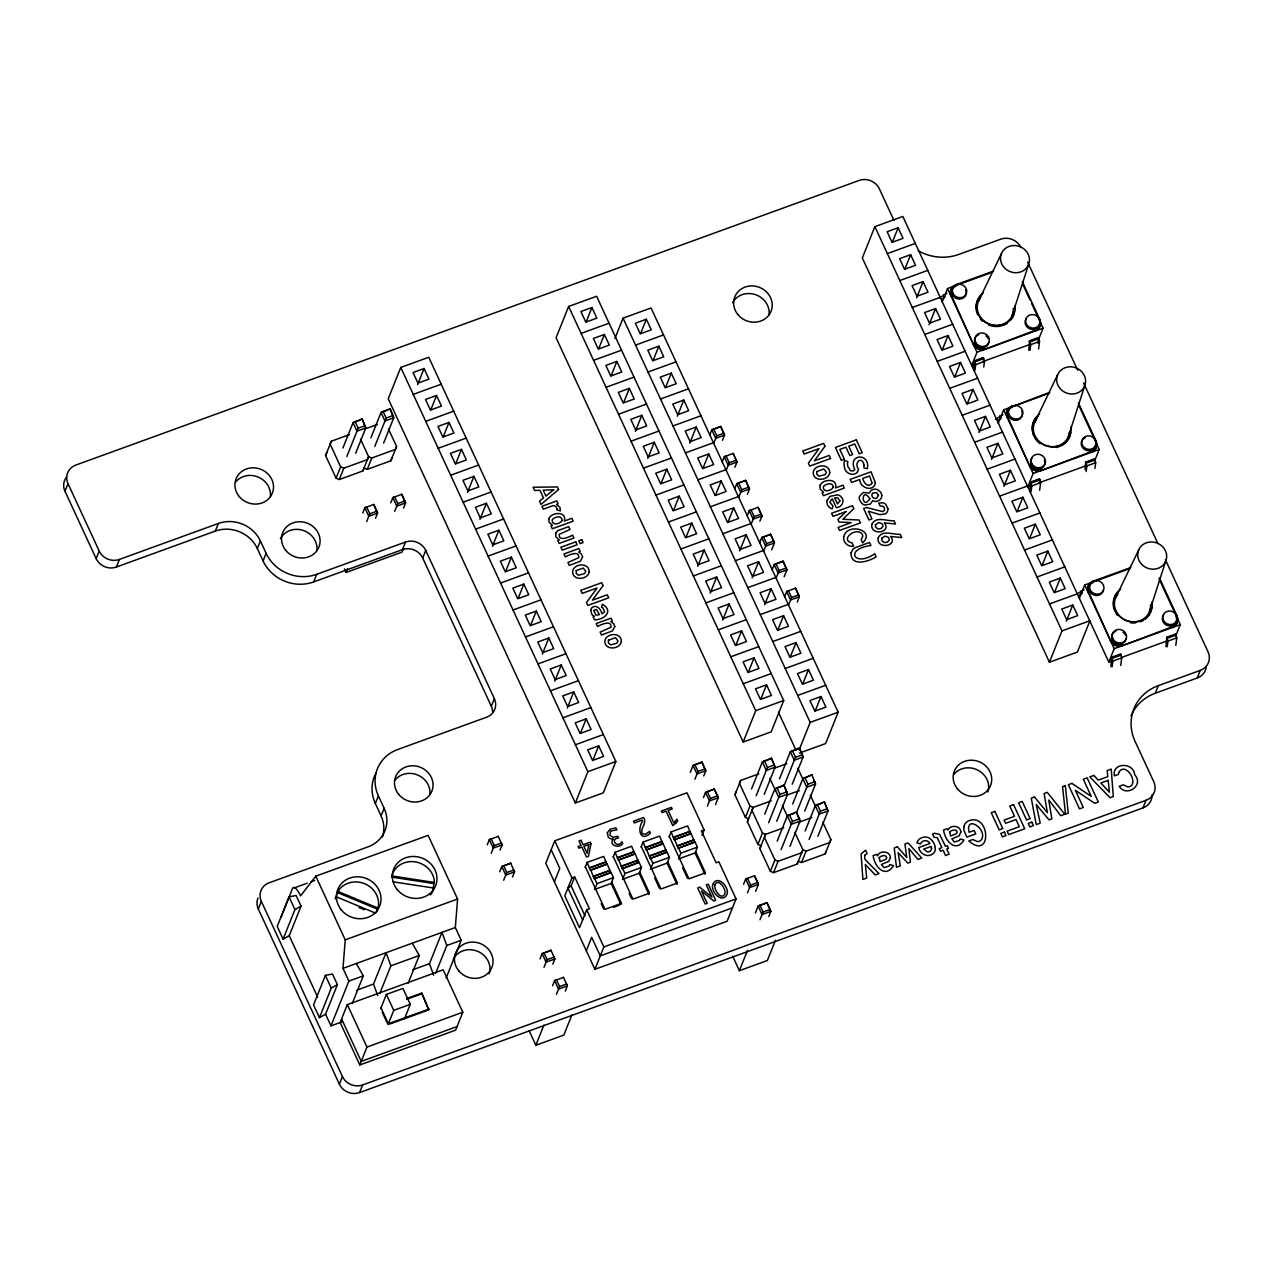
<?xml version="1.0" encoding="UTF-8"?>
<svg xmlns="http://www.w3.org/2000/svg" width="1273" height="1273" viewBox="0 0 1273 1273"><rect width="100%" height="100%" fill="white"/><g stroke="black" fill="none" stroke-linecap="round" stroke-linejoin="round"><path stroke-width="1.5" d="M342.023 1021.853L330.964 1025.863L348.882 981.085L342.978 968.355L345.238 939.84L315.768 876.174L428.126 835.359L457.58 899.009L455.336 927.54L461.224 940.27L446.186 977.887M973.686 370.268L974.497 360.768L983.313 357.57L984.475 361.437L983.758 367.085M974.959 370.3L975.675 364.635L974.497 360.768M1028.759 350.25L1029.571 340.766L1038.386 337.552L1039.548 341.419L1038.593 348.961M1030.032 350.282L1030.748 344.633L1029.571 340.766M1038.036 343.28L1038.386 337.552M1029.809 491.537L1030.637 482.053L1039.436 478.839L1040.614 482.706L1039.659 490.248M1031.082 491.569L1031.798 485.92L1030.637 482.053M1085.121 469.642L1085.71 462.035L1094.509 458.837L1095.687 462.704L1094.971 468.353M1086.155 471.551L1086.871 465.902L1085.71 462.035M1110.883 666.718L1111.711 657.218L1120.526 654.02L1121.688 657.886L1120.733 665.429M1112.156 666.734L1112.873 661.085L1111.711 657.218M1165.957 646.7L1166.784 637.216L1175.6 634.002L1176.761 637.868L1175.806 645.411M1167.23 646.732L1167.946 641.083L1166.784 637.216M335.292 899.024L335.897 896.653L375.694 913.171M376.697 911.866L378.463 905.644A21.943 20.161 21.8 0 0 364.651 883.733A21.943 20.161 21.8 0 0 339.302 889.397L335.451 897.783L335.897 896.653M433.886 883.573L391.495 877.065L392.561 873.58A21.943 20.161 21.8 0 1 415.093 861.853A21.943 20.161 21.8 0 1 434.268 879.977L433.266 889.159L433.711 888.045L393.246 881.839M433.711 888.045L433.106 890.416A21.943 20.161 21.8 0 1 430.401 894.935M362.773 512.987L364.842 507.816L373.705 504.442L377.588 513.099L375.519 518.286M390.747 502.819L392.832 497.648L401.679 494.274L405.562 502.93L403.493 508.118M498.157 836.409L489.341 839.623L487.273 844.795M503.662 880.232L505.747 875.06L501.817 866.563L510.68 863.189L501.817 866.563L499.748 871.75M543.985 967.353L546.053 962.165L542.123 953.684L550.986 950.295L542.123 953.684L540.054 958.855M563.414 977.425L554.598 980.624L552.53 985.811M722.475 440.299L724.544 435.111L720.661 426.455L711.814 429.828L709.729 435.016M722.205 461.956L724.273 456.784L733.137 453.395L737.019 462.067L734.951 467.239M747.426 494.195L749.495 489.007L745.612 480.351L736.749 483.724L734.68 488.912M747.156 515.851L749.224 510.68L758.087 507.306L761.97 515.963L759.901 521.15M703.73 775.941L705.799 770.754L701.916 762.097L693.069 765.471L690.3 772.377M771.677 549.825L774.445 542.919L770.563 534.246L761.7 537.62L759.631 542.807M707.39 806.095L709.459 800.908L705.528 792.411L714.392 789.037L705.528 792.411L703.46 797.598M784.152 576.764L786.921 569.858L783.038 561.202L774.175 564.576L772.106 569.763M784.582 596.703L786.65 591.531L795.514 588.158L799.38 596.814L797.312 602.002M743.575 884.289L745.66 879.102L754.523 875.729L758.39 884.385L755.637 891.291M768.797 916.528L770.865 911.341L766.983 902.684L758.135 906.058L755.366 912.964M1012.178 315.386L1028.504 264.736A14.624 13.43 21.8 0 0 1012.719 245.578A14.624 13.43 21.8 0 0 1003.76 267.059A14.624 13.43 21.8 0 0 1028.504 264.736M1068.318 436.671L1084.644 386.005A14.624 13.43 21.8 0 0 1068.859 366.863A14.624 13.43 21.8 0 0 1059.884 388.329A14.624 13.43 21.8 0 0 1084.644 386.005M1149.392 611.836L1165.718 561.186A14.624 13.43 21.8 0 0 1149.933 542.027A14.624 13.43 21.8 0 0 1140.958 563.509A14.624 13.43 21.8 0 0 1165.718 561.186M342.914 448.001L353.035 422.684L362.073 418.865L365.781 427.967L355.644 453.283M370.889 437.832L381.009 412.516L390.047 408.697L393.755 417.799L383.619 443.115M764.261 794.336L775.098 767.205L771.406 758.103L762.368 761.922L751.516 789.037M776.737 821.276L787.573 794.161L783.882 785.043L774.843 788.878L764.707 814.179M792.236 784.168L803.088 757.037L799.38 747.935L790.342 751.754L779.49 778.885M777.182 841.135L787.319 815.818L796.357 811.999L800.049 821.101L789.928 846.418M796.612 812.508L806.748 787.191L802.817 778.71L811.856 774.875L802.817 778.71L792.697 804.027M805.157 830.967L815.293 805.65L824.331 801.831L828.023 810.933L817.903 836.25M492.619 711.814A15.483 14.226 21.8 0 0 491.298 706.26L422.7 558.035A15.483 14.226 21.8 0 0 402.475 549.65L313.635 581.936A38.715 35.549 21.8 0 1 263.081 560.947L257.337 548.536A32.191 29.565 21.8 0 0 215.296 531.096L116.384 567.026A15.483 14.226 21.8 0 1 96.159 558.64L64.971 491.267L68.01 483.66A15.483 14.226 21.8 0 1 75.775 465.091L859.132 180.448A15.483 14.226 21.8 0 1 879.357 188.834L893.996 220.468M96.159 558.64L99.199 551.034L68.01 483.66M116.384 567.026L119.423 559.42L218.335 523.474A32.191 29.565 21.8 0 1 260.376 540.93L266.121 553.341A38.715 35.549 21.8 0 0 316.691 574.314L405.514 542.043A15.483 14.226 21.8 0 1 425.739 550.429L494.354 698.654L491.298 706.26M215.296 531.096L218.335 523.474M257.337 548.536L260.376 540.93M263.081 560.947L266.121 553.341M392.052 457.882L390.827 460.794L367.261 469.371L364.062 468.05L362.853 470.962L339.27 479.539L336.088 478.202L325.586 455.511L331.346 441.206L349.486 434.618M336.088 478.202L340.639 466.841L330.137 444.134L331.346 441.206M346.829 456.482L358.174 428.205L355.024 421.427M339.27 479.539L343.821 468.162L367.404 459.601L368.613 456.673L360.53 439.201M313.635 581.936L316.691 574.314M400.772 367.436L388.233 398.783L575.332 803.024L603.307 792.856L615.846 761.509L428.746 357.267L400.772 367.436L587.871 771.677L575.332 803.024M362.853 470.962L368.613 456.673L371.796 457.994L395.378 449.433L396.587 446.505L388.504 429.033M374.819 446.314L386.149 418.053L382.998 411.259M367.261 469.371L371.796 457.994M417.608 384.637L424.052 368.518L413.041 372.528L417.942 383.125L428.969 379.131L424.052 368.518M403.525 548.424L402.045 552.116L346.097 572.452L347.577 568.76M390.827 460.794L396.587 446.505M366.704 521.484L369.807 513.783L366.656 507.004L364.842 507.816L368.772 516.297L377.588 513.099L373.705 504.442M430.799 409.795L436.528 395.473L425.516 399.467L430.417 410.081L441.429 406.071L436.528 395.473M394.678 511.316L397.781 503.615L394.63 496.836L392.832 497.648L396.762 506.129L405.562 502.93L401.679 494.274M443.275 436.75L449.003 422.413L437.976 426.423L442.893 437.037L453.904 433.027L449.003 422.413M1152.049 794.893A15.483 14.226 21.8 0 1 1142.963 807.909L359.607 1092.552A15.483 14.226 21.8 0 1 339.382 1084.166L258.308 908.986L261.347 901.379A15.483 14.226 21.8 0 1 269.096 882.825L368.008 846.879A32.191 29.565 21.8 0 0 384.128 808.307L378.383 795.88A38.715 35.549 21.8 0 1 397.765 749.495L486.604 717.208A15.483 14.226 21.8 0 0 494.354 698.654M402.475 549.65L405.514 542.043M455.734 463.69L461.478 449.369L450.451 453.363L455.368 463.977L466.379 459.983L461.478 449.369M422.7 558.035L425.739 550.429M289.035 896.86L277.212 926.41L283.115 939.14L289.226 935.687L301.049 906.137L296.132 895.524L289.035 896.86L294.922 909.59L283.115 939.14M280.872 917.642L292.519 888.538A14.624 4.042 70 0 1 300.555 895.906L315.768 876.174M467.493 492.444L473.938 476.325L462.926 480.319L467.843 490.932L478.855 486.923L473.938 476.325M479.969 519.384L486.413 503.265L475.402 507.275L480.319 517.888L491.33 513.878L486.413 503.265M568.633 306.443L556.094 337.775L743.193 742.032L771.183 731.864L783.707 700.516L596.607 296.275L568.633 306.443L755.732 710.684L743.193 742.032M382.409 837.029A32.191 29.565 21.8 0 0 381.088 815.913L375.344 803.502L378.383 795.88M381.088 815.913L384.128 808.307M492.444 546.34L498.889 530.22L487.877 534.214L492.794 544.828L503.806 540.834L498.889 530.22M586.185 321.846L591.913 307.525L580.902 311.519L585.803 322.133L596.83 318.139L591.913 307.525M325.379 975.373L313.556 1004.922L319.443 1017.652L325.57 1014.199L337.393 984.65L332.476 974.036L325.379 975.373L331.266 988.103L319.443 1017.652M505.636 571.497L511.364 557.16L500.353 561.17L505.254 571.784L516.281 567.774L511.364 557.16M598.66 348.802L604.389 334.465L593.377 338.475L598.278 349.088L609.306 345.078L604.389 334.465M347.322 1004.62L340.162 1022.521L359.813 1064.96L455.639 1030.143L462.799 1012.242L443.163 969.803L347.322 1004.62L366.974 1047.058L359.813 1064.96M614.97 338.411L623.07 318.139L651.06 307.971L838.159 712.228L825.62 743.559L799.508 753.059M352.239 1003.506L363.314 975.85L356.313 963.518M518.111 598.453L523.84 584.116L512.828 588.126L517.729 598.724L528.741 594.73L523.84 584.116M611.135 375.758L616.864 361.421L605.853 365.431L610.754 376.028L621.765 372.034L616.864 361.421M377.715 995.55L373.514 984.061L386.053 952.713L390.843 965.841L379.784 993.497M339.382 1084.166L342.421 1076.544L261.347 901.379M640.621 333.558L646.35 319.221L635.338 323.231L640.255 333.828L651.267 329.834L646.35 319.221M530.586 625.393L536.315 611.072L525.303 615.066L530.205 625.679L541.216 621.685L536.315 611.072M380.643 1008.773L386.371 994.436L402.904 988.437L410.272 1004.349L404.528 1018.686M623.611 402.698L629.339 388.376L618.312 392.37L623.229 402.984L634.24 398.99L629.339 388.376M359.607 1092.552L362.646 1084.946L1146.018 800.287A15.483 14.226 21.8 0 0 1153.768 781.733L1135.055 741.316A46.449 42.661 21.8 0 1 1158.303 685.638L1200.28 670.394A15.483 14.226 21.8 0 0 1208.029 651.824L1165.431 559.786M653.097 360.498L658.825 346.176L647.814 350.17L652.715 360.784L663.742 356.79L658.825 346.176M388.01 1024.685L393.739 1010.348L386.371 994.436M408.203 983.17L419.263 955.514L412.261 943.182M542.33 654.131L548.79 638.012L537.763 642.022L542.68 652.635L553.691 648.625L548.79 638.012M635.354 431.436L641.815 415.316L630.787 419.326L635.704 429.94L646.716 425.93L641.815 415.316M433.663 975.213L429.462 963.725L442.002 932.377L446.791 945.505L435.732 973.161M421.761 993.067L428.762 1009.871L421.761 993.067L406.946 998.446M665.572 387.453L671.301 373.116L660.289 377.126L665.19 387.74L676.218 383.73L671.301 373.116M554.805 681.087L561.25 664.967L550.238 668.977L555.155 679.575L566.167 675.581L561.25 664.967M647.83 458.391L654.274 442.272L643.263 446.282L648.18 456.88L659.191 452.886L654.274 442.272M491.203 853.292L494.29 845.59L491.155 838.812L489.341 839.623L493.272 848.104L502.087 844.906L501.339 843.028L494.29 845.59M500.003 850.093L502.087 844.906L498.204 836.25M677.331 416.191L683.776 400.072L672.765 404.082L677.666 414.68L688.677 410.686L683.776 400.072M567.281 708.043L573.725 691.923L562.714 695.917L567.631 706.531L578.642 702.521L573.725 691.923M661.021 483.549L666.75 469.228L655.738 473.222L660.655 483.835L671.667 479.826L666.75 469.228M512.478 877.033L514.547 871.862L513.815 869.984L506.765 872.546L505.747 875.06L514.547 871.862L510.68 863.189M689.807 443.147L696.251 427.028L685.224 431.022L690.141 441.636L701.152 437.626L696.251 427.028M580.472 733.2L586.201 718.863L575.189 722.873L580.106 733.487L591.118 729.477L586.201 718.863M673.497 510.505L679.225 496.168L668.214 500.178L673.131 510.791L684.142 506.781L679.225 496.168M702.982 468.305L708.727 453.968L697.699 457.978L702.616 468.591L713.628 464.581L708.727 453.968M554.757 840.817L545.799 863.205L594.905 969.31L727.09 921.286L736.049 898.897L718.847 861.757L716.094 862.76L701.375 830.935L704.128 829.932L686.943 792.793L554.757 840.817L571.943 877.956L564.782 895.874L579.517 927.699L586.678 909.781L589.431 908.795L574.696 876.954L571.943 877.956M713.66 443.497L716.763 435.796L713.612 429.017M592.947 760.14L598.676 745.819L587.665 749.813L592.566 760.427L603.593 756.433L598.676 745.819M685.972 537.445L691.7 523.123L680.689 527.117L685.59 537.731L696.617 533.737L691.7 523.123M554.391 881.775L559.77 868.345L551.177 849.775M715.458 495.245L721.186 480.923L710.175 484.918L715.092 495.531L726.103 491.537L721.186 480.923M726.135 470.453L729.238 462.751L726.087 455.957L724.273 456.784L728.204 465.266L737.019 462.067L733.137 453.395M697.731 566.199L704.176 550.079L693.164 554.073L698.065 564.687L709.077 560.677L704.176 550.079M582.652 919.87L567.917 888.029L571.116 885.913L574.696 876.954M585.134 867.454L587.139 862.41L603.673 856.411L606.919 864.287L590.401 870.286L587.139 862.41M727.933 522.201L733.662 507.879L722.65 511.873L727.567 522.487L738.579 518.477L733.662 507.879M738.611 497.393L741.713 489.707L738.563 482.913M552.8 964.138L554.869 958.967L554.137 957.089L547.088 959.651L546.053 962.165L554.869 958.967L550.986 950.295M590.401 870.286L607.11 863.842L610.849 872.769L594.332 878.768L590.577 869.841M594.332 878.768L611.024 872.323L613.491 877.622L611.151 883.446L620.985 904.673M710.207 593.138L716.651 577.019L705.64 581.029L710.541 591.627L721.552 587.633L716.651 577.019M594.507 878.322L596.973 883.637L594.634 889.445L611.151 883.446M571.943 1014.82L563.828 1035.092L535.853 1045.26L543.969 1024.988M556.46 994.293L559.563 986.607L556.412 979.812L554.598 980.624L558.529 989.121L567.344 985.907L566.612 984.045L559.563 986.607M613.109 857.286L615.114 852.242L631.647 846.243L634.909 854.119L618.376 860.118L615.114 852.242M739.693 550.938L746.137 534.819L735.126 538.829L740.043 549.443L751.054 545.433L746.137 534.819M751.086 524.349L754.189 516.647L751.038 509.868L749.224 510.68L753.155 519.161L761.97 515.963L758.087 507.306M565.276 991.094L567.344 985.907L563.462 977.25M618.376 860.118L635.084 853.674L638.823 862.601L622.306 868.616L618.551 859.673M1112.491 660.767L1108.815 662.103L902.843 216.474L874.869 226.642L862.33 257.989L1049.429 662.231L1077.404 652.062L1089.943 620.731L1061.968 630.899L1049.429 662.231M586.312 950.74L591.69 937.31L600.283 955.88L732.468 907.856M622.306 868.616L639.014 862.155L641.465 867.47L639.141 873.278L648.959 894.505M722.666 620.094L729.127 603.975L718.099 607.969L723.016 618.583L734.028 614.588L729.127 603.975M622.481 868.154L624.948 873.469L622.608 879.293L639.141 873.278M641.083 847.118L643.104 842.074L659.621 836.075L662.883 843.951L646.35 849.95L643.104 842.074M594.905 969.31L603.863 946.921L586.678 909.781M752.168 577.894L758.613 561.775L747.601 565.769L752.502 576.383L763.529 572.389L758.613 561.775M763.561 551.289L766.648 543.603L763.514 536.808M646.35 849.95L663.058 843.506L666.813 852.433L650.28 858.448L646.541 849.505M892.421 242.061L898.149 227.724L887.138 231.734L892.039 242.347L903.066 238.337L898.149 227.724M650.28 858.448L666.988 851.987L669.439 857.302L667.116 863.11L676.934 884.337M735.858 645.252L741.586 630.915L730.575 634.925L735.492 645.538L746.503 641.528L741.586 630.915M650.471 858.002L652.922 863.301L650.598 869.125L667.116 863.11M669.057 836.95L671.078 831.921L687.595 825.906L690.857 833.783L674.34 839.782L671.078 831.921M694.915 779.14L698.018 771.438L694.867 764.659M764.643 604.834L771.088 588.715L760.076 592.725L764.978 603.338L775.989 599.328L771.088 588.715M776.037 578.244L779.124 570.559L775.989 563.764M674.34 839.782L691.032 833.338L694.787 842.28L678.27 848.279L674.515 839.337M904.896 269.001L910.625 254.68L899.613 258.674L904.514 269.287L915.526 265.293L910.625 254.68M748.333 672.192L754.062 657.87L743.05 661.88L747.967 672.478L758.979 668.484L754.062 657.87M678.27 848.279L694.963 841.819L697.413 847.134L695.09 852.958L704.908 874.169M678.445 847.834L680.896 853.133L678.573 858.957L695.09 852.958M777.835 630.008L783.563 615.671L772.552 619.68L777.453 630.278L788.464 626.284L783.563 615.671M788.496 605.2L791.599 597.498L788.464 590.72L786.65 591.531L790.581 600.013L799.38 596.814L795.514 588.158M916.64 297.755L923.1 281.635L912.073 285.629L916.99 296.243L928.001 292.233L923.1 281.635M701.98 835.295L704.128 829.932M715.506 804.616L718.274 797.71L714.392 789.037M760.808 699.148L766.537 684.826L755.526 688.82L760.442 699.434L771.454 695.424L766.537 684.826M826.32 851.016L825.111 853.944L801.529 862.505L798.346 861.185L797.121 864.096L773.554 872.673L770.372 871.353L759.854 848.645L761.079 845.718L757.896 844.397L747.394 821.69L748.604 818.762L745.421 817.441L734.919 794.734L740.679 780.444L758.819 773.857M790.294 656.948L796.039 642.626L785.011 646.62L789.928 657.234L800.94 653.24L796.039 642.626M929.115 324.695L935.56 308.575L924.548 312.585L929.465 323.183L940.476 319.189L935.56 308.575M942.147 301.987L947.526 288.557L991.572 272.549M993.592 271.054L955.593 284.866A8.529 7.845 21.8 0 0 951.313 295.081L950.963 295.988A8.529 7.845 21.8 0 1 951.361 288.828M955.227 285.757L955.593 284.866M745.421 817.441L749.972 806.08L739.47 783.372L740.679 780.444M756.162 795.72L767.492 767.444L764.357 760.665M747.394 821.69L753.155 807.4L771.295 800.812M802.77 683.903L808.498 669.566L797.487 673.576L802.404 684.19L813.415 680.18L808.498 669.566M942.306 349.852L948.035 335.531L937.023 339.525L941.94 350.139L952.952 346.145L948.035 335.531M757.896 844.397L762.447 833.019L751.929 810.312L753.155 807.4L749.972 806.08M768.637 822.676L779.967 794.4L776.832 787.605M784.152 785.552L795.482 757.276L792.331 750.497M799.11 750.036L810.169 722.38L623.07 318.139M759.854 848.645L765.63 834.34L783.77 827.752M815.245 710.843L820.974 696.522L809.962 700.532L814.879 711.13L825.891 707.136L820.974 696.522M747.506 892.771L750.609 885.085L747.474 878.29L745.66 879.102L749.59 887.599L758.39 884.385L754.523 875.729M954.782 376.808L960.51 362.471L949.499 366.481L954.416 377.094L965.427 373.084L960.51 362.471M951.313 295.081L973.543 344.792A8.529 7.845 21.8 0 0 984.697 349.423L1035.713 330.105A8.529 7.845 21.8 0 0 1039.993 319.873L1022.235 281.54M947.526 288.557L976.98 352.223L971.617 365.653L975.277 364.317M770.372 871.353L774.923 859.975L764.405 837.268L765.63 834.34L762.447 833.019M781.113 849.632L792.442 821.356L789.308 814.561M773.554 872.673L778.105 861.296L801.672 852.735L802.897 849.807L794.813 832.335M983.313 357.57L975.914 361.023M775.464 940.238L767.348 960.526L739.374 970.694L747.49 950.406M759.981 919.727L763.084 912.025L759.933 905.246M967.257 403.764L972.986 389.427L961.974 393.437L966.875 404.034L977.903 400.04L972.986 389.427M804.711 811.108L815.563 783.993L811.856 774.875M797.121 864.096L802.897 849.807L806.08 851.128L829.646 842.567L830.871 839.639L822.788 822.183M809.087 839.464L820.417 811.187L817.282 804.393M801.529 862.505L806.08 851.128M979.017 432.502L985.461 416.382L974.45 420.376L979.351 430.99L990.378 426.98L985.461 416.382M825.111 853.944L830.871 839.639M998.271 423.257L1003.649 409.826L1049.541 393.15M1035.713 330.105L1035.363 331.012A8.529 7.845 21.8 0 0 1039.627 320.78L1039.993 319.873M1011.717 406.135A8.529 7.845 21.8 0 0 1007.436 416.366L1007.086 417.258A8.529 7.845 21.8 0 1 1011.351 407.026L1049.716 392.323M1038.37 339.955L1043.064 328.195L1031.56 303.34M991.492 459.442L997.937 443.322L986.925 447.332L991.826 457.946L1002.838 453.936L997.937 443.322M1003.967 486.397L1010.412 470.278L999.385 474.288L1004.302 484.886L1015.313 480.892L1010.412 470.278M1007.436 416.366L1029.682 466.061A8.529 7.845 21.8 0 0 1040.821 470.692L1091.852 451.39A8.529 7.845 21.8 0 0 1096.117 441.158L1078.374 402.809M1017.143 511.555L1022.887 497.234L1011.86 501.228L1016.777 511.841L1027.788 507.832L1022.887 497.234M1003.649 409.826L1033.119 473.492L1027.741 486.923L1031.416 485.586M1039.58 480.796L1039.436 478.839M1029.618 538.511L1035.347 524.174L1024.335 528.184L1029.252 538.797L1040.264 534.787L1035.347 524.174M1042.094 565.451L1047.822 551.129L1036.811 555.123L1041.728 565.737L1052.739 561.743L1047.822 551.129M1091.852 451.39L1091.486 452.281A8.529 7.845 21.8 0 0 1096.451 444.484M1095.767 442.049L1096.117 441.158M1094.653 460.794L1094.509 458.837M1094.494 461.224L1099.204 449.48L1078.74 405.275M1054.569 592.406L1060.298 578.085L1049.286 582.079L1054.203 592.693L1065.215 588.683L1060.298 578.085M1066.328 621.144L1072.773 605.025L1061.762 609.035L1066.663 619.633L1077.69 615.639L1072.773 605.025M1079.345 598.437L1084.723 585.007L1128.785 568.999M1130.79 567.503L1092.791 581.315A8.529 7.845 21.8 0 0 1088.526 591.531L1088.16 592.438A8.529 7.845 21.8 0 1 1090.213 583.432M1092.441 582.207L1092.791 581.315M1088.526 591.531L1110.756 641.242A8.529 7.845 21.8 0 0 1121.895 645.872L1172.926 626.555A8.529 7.845 21.8 0 0 1177.191 616.323L1159.448 577.974M1108.815 662.103L1114.193 648.673L1084.723 585.007M1120.16 654.911L1120.526 654.02M1172.926 626.555L1172.56 627.462A8.529 7.845 21.8 0 0 1176.841 617.23L1177.191 616.323M1175.234 634.909L1175.6 634.002M1175.568 636.405L1180.278 624.645L1159.003 578.674M1131.076 715.872A46.449 42.661 21.8 0 1 1155.263 693.244L1158.303 685.638M1142.963 807.909L1146.018 800.287M1155.263 693.244L1197.225 678L1200.28 670.394M707.342 791.599L710.493 798.394L709.459 800.908L718.274 797.71L715.14 790.915M804.807 777.437L807.941 784.232L806.748 787.191L815.563 783.993L813.988 780.588M325.586 455.511L326.811 452.583M734.919 794.734L736.128 791.822M978.396 301.367L1001.485 253.518M1034.535 422.652L1057.608 374.787M1115.609 597.817L1138.683 549.968M939.49 298.009L946.81 293.411M941.654 299.155L945.043 297.118L943.293 294.7M995.629 419.278L1002.949 414.68M997.793 420.424L1001.167 418.387L999.416 415.969M1077.96 593.345L1084.023 589.86M1078.868 595.605L1081.398 593.393M294.922 909.59L301.049 906.137M331.266 988.103L337.393 984.65M413.248 394.375L441.222 384.223M581.109 333.383L609.083 323.215M360.084 420.122L353.035 422.684L356.965 431.165L365.781 427.967L362.073 418.865M388.058 409.954L381.009 412.516L384.939 421.013L393.755 417.799L390.047 408.697M358.174 428.205L365.224 425.643M386.149 418.053L393.198 415.491M364.762 429.065L377.46 424.45M425.723 421.331L453.697 411.163M593.584 360.339L621.558 350.17M635.545 345.094L663.519 334.926M887.345 253.598L915.319 243.429M438.198 448.287L466.173 438.119M606.059 387.278L634.034 377.126M648.021 372.034L675.995 361.866M899.82 280.537L927.794 270.369M450.674 475.227L478.648 465.059M618.535 414.234L646.509 404.066M660.496 398.99L688.47 388.822M912.295 307.493L940.27 297.325M369.807 513.783L376.856 511.221M397.781 503.615L404.83 501.053M463.133 502.183L491.123 492.014M631.01 441.19L658.984 431.022M672.971 425.93L700.946 415.778M924.771 334.449L952.745 324.281M720.613 426.63L711.814 429.828L715.744 438.31L724.544 435.111L720.661 426.455M716.763 435.796L723.812 433.25M475.609 529.138L503.599 518.97M643.47 468.13L671.46 457.978M685.447 452.886L713.421 442.718M937.23 361.389L965.22 351.221M976.98 352.223L1043.064 328.195M1029.22 341.657L1038.036 338.459M974.991 361.834L983.806 358.636M1030.064 341.816L1038.879 338.618M982.629 361.643L1030.35 344.299M975.675 364.635L984.475 361.437M1030.748 344.633L1039.548 341.419M729.238 462.751L736.287 460.19M488.084 556.078L516.058 545.91M655.945 495.086L683.919 484.918M697.922 479.841L725.896 469.673M949.706 388.345L977.68 378.176M745.564 480.526L736.749 483.724L740.679 492.221L749.495 489.007L745.612 480.351M741.713 489.707L748.763 487.145M500.56 583.034L528.534 572.866M668.42 522.041L696.395 511.873M710.382 506.781L738.372 496.613M962.181 415.284L990.155 405.132M754.189 516.647L761.238 514.085M513.035 609.99L541.009 599.822M680.896 548.981L708.87 538.813M722.857 533.737L750.847 523.569M974.657 442.24L1002.631 432.072M770.515 534.421L761.7 537.62L765.63 546.117L774.445 542.919L770.563 534.246M766.648 543.603L773.698 541.041M525.51 636.93L553.484 626.762M693.371 575.937L721.345 565.769M735.333 560.693L763.307 550.525M987.132 469.196L1015.106 459.028M782.99 561.377L774.175 564.576L778.105 573.073L786.921 569.858L783.038 561.202M1033.119 473.492L1099.204 449.48M779.124 570.559L786.173 567.997M1030.271 482.944L1039.086 479.746M1085.344 462.926L1094.159 459.728M1031.13 483.104L1039.93 479.905M1086.203 463.101L1095.003 459.887M537.986 663.885L565.96 653.717M705.847 602.893L733.821 592.725M747.808 587.633L775.782 577.465M999.607 496.136L1027.582 485.984M1038.752 482.928L1086.49 465.584M1031.798 485.92L1040.614 482.706M1086.871 465.902L1095.687 462.704M791.599 597.498L798.648 594.937M550.461 690.825L578.435 680.673M718.322 629.833L746.296 619.665M760.283 614.588L788.258 604.42M1012.083 523.092L1040.057 512.924M562.921 717.781L590.911 707.613M730.782 656.788L758.772 646.62M772.759 641.528L800.733 631.376M1024.542 550.047L1052.532 539.879M575.396 744.737L603.37 734.569M743.257 683.728L771.247 673.576M785.234 668.484L813.208 658.316M1037.018 576.987L1064.992 566.819M587.871 771.677L615.846 761.509M755.732 710.684L783.707 700.516M797.71 695.44L825.684 685.272M1049.493 603.943L1077.467 593.775M294.365 887.87L307.254 883.191M310.946 881.855L314.622 880.502M810.169 722.38L838.159 712.228M701.869 762.272L693.069 765.471L696.983 773.952L705.799 770.754L701.916 762.097M698.018 771.438L705.067 768.876M771.183 758.724L762.368 761.922L766.298 770.404L775.098 767.205L771.406 758.103M799.158 748.556L790.342 751.754L794.272 760.236L803.088 757.037L799.38 747.935M767.492 767.444L774.541 764.882M795.482 757.276L802.531 754.714M774.095 768.303L786.794 763.689M1114.193 648.673L1180.278 624.645M710.493 798.394L717.542 795.832M1113.111 657.473L1118.394 655.563M1112.204 658.284L1121.004 655.086M1167.277 638.266L1176.077 635.068M1121.672 657.425L1167.564 640.749M345.238 939.84L457.58 899.009M1112.873 661.085L1121.688 657.886M1167.946 641.083L1176.761 637.868M783.643 785.664L774.843 788.878L778.774 797.359L787.573 794.161L783.882 785.043M779.967 794.4L787.016 791.838M807.941 784.232L814.991 781.67M786.571 795.259L799.269 790.644M589.606 867.725L606.123 861.71M617.58 857.556L634.097 851.542M645.554 847.388L662.071 841.373M673.528 837.22L690.046 831.221M589.415 868.17L605.948 862.155M617.405 858.002L633.922 851.987M645.379 847.834L661.896 841.835M673.353 837.666L689.871 831.667M593.52 876.206L610.053 870.207M621.51 866.038L638.028 860.039M649.485 855.87L666.002 849.871M677.459 845.702L693.976 839.703M593.345 876.651L609.878 870.652M621.319 866.483L637.853 860.484M649.31 856.315L665.827 850.316M677.284 846.147L693.801 840.148M342.978 968.355L455.336 927.54M596.973 883.637L613.491 877.622M624.948 873.469L641.465 867.47M652.922 863.301L669.439 857.302M680.896 853.133L697.413 847.134M782.338 805.395L787.191 815.866L794.368 813.256M822.342 803.088L815.293 805.65L819.223 814.147L828.023 810.933L824.331 801.831M348.882 981.085L363.314 975.85M390.843 965.841L419.263 955.514M446.791 945.505L461.224 940.27M792.442 821.356L799.492 818.794L796.357 811.999M820.417 811.187L827.466 808.626M799.046 822.199L811.744 817.584M356.79 990.139L373.514 984.061M412.738 969.803L429.462 963.725M613.634 907.331L619.139 905.342M406.58 999.337L421.395 993.958M393.739 1010.348L410.272 1004.349M750.609 885.085L757.658 882.523M429.128 1008.98L388.376 1023.794L381.009 1007.866M389.84 1024.017L426.916 1010.555M603.863 946.921L736.049 898.897M366.974 1047.058L462.799 1012.242M766.935 902.859L758.135 906.058L762.05 914.539L770.865 911.341L766.983 902.684M763.084 912.025L770.133 909.463M457.071 1026.563L361.246 1061.38L341.594 1018.941M391.957 875.951L434.332 882.444M1080.491 591.133L1082.241 593.568M340.639 466.841L343.821 468.162M774.923 859.975L778.105 861.296M338.061 891.498L377.858 907.999M337.616 892.612L377.413 909.129M358.97 907.538L364.396 909.781M1027.613 262.015L1077.722 370.3M1083.578 382.934L1157.905 543.555M1022.617 283.99L1029.952 299.855M874.869 226.642L1061.968 630.899M778.424 712.228L795.975 750.115M797.837 768.271L803.502 780.508M810.312 795.227L815.166 805.698M787.319 815.818L791.233 824.315L800.049 821.101L799.492 818.794M769.863 778.439L775.528 790.676M695.631 851.605L705.449 872.832L688.932 878.831L669.28 836.393M732.723 956.309L739.374 970.694M682.662 867.804L687.579 878.402M667.657 861.773L677.475 883.001L660.958 889L641.306 846.561M654.688 877.956L659.589 888.57M639.667 871.941L649.501 893.153L632.967 899.168L613.331 856.729M629.164 893.439L631.615 898.738M611.692 882.109L621.51 903.321L604.993 909.336L585.357 866.897M601.19 903.607L603.641 908.906M571.116 885.913L585.039 915.971M503.631 865.751L506.765 872.546M543.937 952.856L547.088 959.651M344.426 568.856L346.097 572.452M529.202 1030.891L535.853 1045.26M382.282 1012.306L387.199 1022.919M289.226 935.687L317.693 997.189M325.57 1014.199L330.964 1025.863M1206.231 666.845A15.483 14.226 21.8 0 1 1197.225 678M258.308 908.986A15.483 14.226 21.8 0 1 257.989 897.974M64.971 491.267A15.483 14.226 21.8 0 1 66.578 477.041M375.344 803.502A38.715 35.549 21.8 0 1 376.06 772.838M362.646 1084.946A15.483 14.226 21.8 0 1 342.421 1076.544M1020.93 247.583A15.483 14.226 21.8 0 0 1000.705 239.181L958.744 254.441A46.449 42.661 21.8 0 1 918.119 250.717M119.423 559.42A15.483 14.226 21.8 0 1 99.199 551.034M395.091 780.015A19.509 17.917 21.8 0 1 417.608 774.986A19.509 17.917 21.8 0 1 429.908 794.447M453.347 958.951A19.509 17.917 21.8 0 1 477.614 951.297A19.509 17.917 21.8 0 1 489.246 973.845M280.41 538.59A19.509 17.917 21.8 0 1 303.069 530.364A19.509 17.917 21.8 0 1 316.961 550.413M235.569 482.053A19.509 17.917 21.8 0 1 258.101 477.025A19.509 17.917 21.8 0 1 270.385 496.502M732.532 302.783A19.509 17.917 21.8 0 1 755.191 294.556A19.509 17.917 21.8 0 1 769.083 314.622M953.779 774.445A19.509 17.917 21.8 0 1 977.839 770.133A19.509 17.917 21.8 0 1 987.943 791.965M1126.016 638.648A7.32 6.715 21.8 0 1 1114.575 642.801A7.32 6.715 21.8 0 1 1115.88 631.169M1123.072 632.283A7.32 6.715 21.8 0 1 1125.427 635.147M1176.093 616.737A7.32 6.715 21.8 0 1 1168.741 625.839A7.32 6.715 21.8 0 1 1163.633 614.811M1103.42 589.845A7.32 6.715 21.8 0 1 1091.979 593.998A7.32 6.715 21.8 0 1 1093.284 582.366M1151.922 602.145A19.509 17.917 21.8 0 1 1125.953 620.46A19.509 17.917 21.8 0 1 1120.701 589.192M1151.747 604.611A19.509 17.917 21.8 0 1 1144.65 619.569M1143.297 620.428A19.509 17.917 21.8 0 1 1140.353 621.813M1135.532 622.879A19.509 17.917 21.8 0 1 1130.488 622.736M1117.503 615.416A19.509 17.917 21.8 0 1 1115.625 612.679M1114.877 611.231A19.509 17.917 21.8 0 1 1116.882 593.329M1122.261 644.965A8.529 7.845 21.8 0 1 1111.106 640.351M1150.537 604.627A18.283 16.804 21.8 0 1 1127.528 620.874A18.283 16.804 21.8 0 1 1117.853 594.045M1044.353 459.967A7.32 6.715 21.8 0 1 1036.986 469.085A7.32 6.715 21.8 0 1 1031.894 458.057M1095.607 445.057A7.32 6.715 21.8 0 1 1084.166 449.226A7.32 6.715 21.8 0 1 1085.471 437.594M1021.758 411.163A7.32 6.715 21.8 0 1 1018.098 419.931A7.32 6.715 21.8 0 1 1008.55 415.969A7.32 6.715 21.8 0 1 1012.21 407.201M1070.832 426.964A19.509 17.917 21.8 0 1 1044.878 445.295A19.509 17.917 21.8 0 1 1039.627 414.011M1070.609 432.597A19.509 17.917 21.8 0 1 1060.791 446.011M1059.279 446.632A19.509 17.917 21.8 0 1 1056.097 447.491M1040.089 443.688A19.509 17.917 21.8 0 1 1034.551 437.514M1033.803 436.05A19.509 17.917 21.8 0 1 1032.705 433.011M1032.371 431.452A19.509 17.917 21.8 0 1 1038.02 415.889M1041.187 469.801A8.529 7.845 21.8 0 1 1030.032 465.17M1069.415 432.406A18.283 16.804 21.8 0 1 1044.942 445.152A18.283 16.804 21.8 0 1 1036.779 418.881M988.803 342.198A7.32 6.715 21.8 0 1 977.362 346.351A7.32 6.715 21.8 0 1 978.666 334.719M985.859 335.833A7.32 6.715 21.8 0 1 988.23 338.698M1039.484 323.788A7.32 6.715 21.8 0 1 1029.698 328.88A7.32 6.715 21.8 0 1 1026.42 318.377M965.634 289.878A7.32 6.715 21.8 0 1 961.974 298.646A7.32 6.715 21.8 0 1 952.411 294.684A7.32 6.715 21.8 0 1 956.071 285.916M1014.708 305.695A19.509 17.917 21.8 0 1 988.739 324.01A19.509 17.917 21.8 0 1 983.504 292.742M1014.549 308.161A19.509 17.917 21.8 0 1 1010.905 319.873M1007.452 323.119A19.509 17.917 21.8 0 1 1003.156 325.363M1001.596 325.856A19.509 17.917 21.8 0 1 988.389 324.917M982.645 321.369A19.509 17.917 21.8 0 1 980.305 318.966M977.664 314.781A19.509 17.917 21.8 0 1 981.881 294.62M985.047 348.516A8.529 7.845 21.8 0 1 973.909 343.901M1013.34 308.177A18.283 16.804 21.8 0 1 990.314 324.424A18.283 16.804 21.8 0 1 980.656 297.596M714.885 885.053C713.612 889.779 721.791 901.348 724.942 893.535C726.215 888.825 718.036 877.24 714.885 885.053M590.656 610.165L591.977 614.684L594.411 616.403L593.107 616.944L594.443 619.824C604.914 619.919 613.857 610.467 602.336 604.325L601.588 607.253L602.972 607.937L604.58 611.931L601.89 613.761C601.079 609.353 596.416 603.816 591.85 607.682L590.656 610.165M826.702 501.053L827.355 504.617A7.511 6.906 21.8 0 0 830.569 508.134L832.16 508.898L833.035 506.145L829.757 502.087L832.224 498.777L836.361 507.704C841.787 507.354 845.415 500.719 841.039 496.693A5.919 5.442 21.8 0 0 837.523 494.831L829.98 496.406L826.702 501.053M642.642 821.228C637.057 828.564 640.08 842.885 650.392 833.083L649.596 831.364L645.602 834.213L642.435 833.91C639.348 828.755 647.814 822.835 643.565 817.489L633.461 821.165L634.288 822.931L642.308 820.019L642.642 821.228M843.697 536.888C842.869 542.33 848.248 547.279 853.626 546.165L852.13 542.934C839.894 540.277 854.326 527.738 861.105 533.021A4.837 4.44 21.8 0 1 862.808 536.156L861.169 539.657L862.664 542.887C876.317 530.236 846.895 522.041 843.697 536.888M871.925 524.269C869.666 535.997 892.023 533.148 884.449 522.885L895.492 524.015L893.996 520.752C887.201 521.341 875.744 515.788 871.925 524.269M878.211 537.842C875.951 549.57 898.308 546.722 890.734 536.458L901.777 537.588L900.266 534.326C893.487 534.915 882.03 529.361 878.211 537.842M864.017 465.17L863.937 467.971L867.327 468.719C870.812 452.631 847.182 453.395 854.756 469.657L853.181 470.978L850.555 470.739L847.834 466.411A9.898 9.086 21.8 0 1 847.866 461.59L844.556 460.444A12.841 11.791 21.8 0 0 844.429 466.952C844.763 474.718 857.19 477.757 858.463 469.053C853.387 462.258 862.394 455.384 864.017 465.17M935.289 847.977L935.241 849.807A7.113 6.524 21.8 0 1 933.109 853.658C927.778 858.225 919.933 853.928 918.692 847.595L929.831 843.553C928.208 839.337 921.891 839.862 920.459 843.951L916.878 842.758L917.738 841.007A9.006 8.274 21.8 0 1 922.018 837.634C928.797 834.817 934.812 841.644 935.289 847.977M864.653 855.376L864.972 859.386L879.022 873.58L875.219 874.965L865.338 864.478L866.706 878.052L862.887 879.436L861.089 853.928L865.624 850.221L867.136 853.499L864.653 855.376M712.689 884.655C710.7 892.341 722.857 904.435 727.138 893.932C729.127 886.247 716.97 874.153 712.689 884.655M851.048 552.896C850.698 567.456 869.204 561.409 876.126 556.778L874.71 553.739C854.358 567.949 843.999 548.822 870.923 545.528L869.507 542.473L855.679 547.501L852.974 549.109L851.048 552.896M593.886 610.483L595.875 615.145L599.424 614.652L596.48 609.496L593.886 610.483M887.965 508.977L887.552 511.3A6.238 5.729 21.8 0 1 885.26 513.958L879.834 514.626L868.409 511.221L871.973 518.907L868.982 520.005L863.667 508.532L866.483 507.497L882.762 511.619L884.496 510.171L884.433 507.768L882.73 506.081L880.057 505.922L878.736 503.058L882.603 502.803A6.254 5.744 21.8 0 1 885.897 504.474L887.965 508.977M881.791 495.627C882.014 500.146 876.365 502.93 872.657 500.655L870.414 504.06L864.988 505.047A7.049 6.476 21.8 0 1 861.487 503.106L859.482 499.605A6.731 6.19 21.8 0 1 859.705 495.945L863.365 492.476L869.173 493.144L871.273 490.2L873.771 489.262A6.333 5.824 21.8 0 1 877.574 489.723L880.502 492.014A7.256 6.667 21.8 0 1 881.791 495.627M963.82 826.877L963.947 830.394L966.844 837.125L975.755 833.879L974.147 830.426L969.039 832.271C965.061 813.877 988.405 829.471 981.276 839.909A5.808 5.331 21.8 0 1 977.393 841.612L972.811 839.496L968.785 840.96C992.51 861.28 990.41 810.996 967.782 821.212A9.532 8.752 21.8 0 0 964.329 825.175L963.82 826.877M878.497 495.404L876.524 498.22A3.151 2.896 21.8 0 1 872.896 497.441L872.196 496.422A3.31 3.039 21.8 0 1 872.705 493.16L876.524 492.54L878.497 495.404M556.874 508.643L556.747 509.773L560.311 510.934L560.056 507.497L556.572 504.41L558.131 503.79L556.794 500.91L541.916 506.304L543.253 509.2L552.211 505.938A3.23 2.96 21.8 0 1 555.951 506.654L556.874 508.643M875.394 524.715L875.665 527.117L878.036 529.059L881.123 528.502L882.857 526.497A4.042 3.708 21.8 0 0 882.014 523.664L878.72 522.567L875.394 524.715M881.68 538.288L881.95 540.691L884.305 542.632L887.408 542.075L889.127 540.07A4.042 3.708 21.8 0 0 888.299 537.238L885.006 536.14L881.68 538.288M607.316 832.733L608.239 836.966A4.535 4.169 21.8 0 0 611.883 838.955L613.379 838.955C607.953 845.113 619.251 849.139 622.768 843.522L621.924 841.692C617.341 849.139 609.576 839.034 618.487 837.873L617.739 836.266L613.045 837.332L609.815 835.104L610.626 831.046L616.848 829.901L615.909 827.88L610.244 829.137L607.316 832.733M931.629 848.279L930.595 851L927.651 852.067L923.609 849.139L931.136 846.402L931.629 848.279M1118.681 772.616L1118.442 774.382L1114.432 775.846C1111.52 762.495 1133.67 761.906 1134.657 774.716C1144.522 785.346 1126.255 797.789 1119.253 786.284L1123.279 784.82L1127.878 786.921A5.808 5.331 21.8 0 0 1131.745 785.234C1136.534 778.36 1124.377 762.081 1118.681 772.616M582.573 556.985L580.297 561.266L569.27 565.419L567.933 562.539L578.801 557.654C579.438 549.825 568.538 555.235 565.307 556.842L563.971 553.962L578.849 548.552L580.186 551.448L578.626 552.068L581.506 554.105L582.573 556.985M614.795 626.571L612.52 630.867L601.477 635.02L600.14 632.124L611.008 627.239C611.645 619.41 600.745 624.82 597.514 626.443L596.178 623.563L611.056 618.153L612.393 621.033L610.833 621.67L613.713 623.69L614.795 626.571M555.712 533.148L555.855 536.856L559.324 539.927L557.765 540.564L559.102 543.46L573.98 538.049L572.643 535.169C569.445 536.776 558.497 542.187 559.181 534.358L570.018 529.473L568.681 526.592L557.654 530.714L555.712 533.148M869.889 498.73C861.296 511.714 860.739 485.156 869.889 498.73M839.894 500.91L837.491 503.933L834.69 497.886L837.729 497.823L839.894 500.91M548.806 518.7L549.077 522.232L552.53 525.319L550.97 525.892L552.307 528.772L573.2 521.182L571.879 518.302L564.273 521.055C567.376 511.157 551.559 511.762 548.806 518.7M819.923 485.602L820.194 489.134L823.647 492.221L822.087 492.778L823.424 495.674L844.317 488.068L842.981 485.188L835.39 487.957C838.493 478.043 822.676 478.664 819.923 485.602M589.16 571.848C587.999 580.027 572.42 581.156 572.627 571.497C573.709 563.239 589.288 562.189 589.16 571.848M621.367 641.433C620.222 649.612 604.627 650.742 604.834 641.083C605.916 632.84 621.495 631.774 621.367 641.433M829.741 472.76C828.58 480.939 813.001 482.069 813.208 472.41C814.29 464.168 829.869 463.101 829.741 472.76M875.347 482.753C873.883 492.556 859.721 488.18 859.752 479.491L851.605 482.451L850.189 479.396L871.082 471.806L875.347 482.753M890.416 857.572L888.729 861.344L881.425 864.462L883.939 867.629L888.936 866.101L889.732 864.574L893.503 865.624C885.467 878.831 874.519 866.786 873.135 855.631L876.731 854.326L877.511 855.822C879.484 850.062 890.193 850.905 890.416 857.572M960.86 831.969L959.19 835.756L951.886 838.859L954.4 842.026L959.396 840.498L960.176 838.987L963.963 840.021C955.928 853.228 944.98 841.182 943.595 830.028L947.192 828.723L947.971 830.219C949.944 824.458 960.638 825.302 960.86 831.969M588.826 844.524L587.124 853.371L583.861 846.322L588.826 844.524M879.229 857.572L880.104 861.614L885.706 859.402L886.772 857.795C886.135 854.088 881.059 855.711 879.229 857.572M949.69 831.969L950.565 836.011L956.166 833.799L957.232 832.192C956.596 828.484 951.52 830.107 949.69 831.969M590.958 843.744L588.476 856.283L586.471 857.015L581.856 847.054L578.769 848.168L578.022 846.561L581.109 845.431L579.024 840.944L581.045 840.212L583.114 844.699L590.211 842.121L590.958 843.744M576.223 570.622L576.223 573.327L578.372 575.253L584.482 573.693L585.819 571.466L583.305 568.044L576.223 570.622M608.446 640.208L608.43 642.929L610.579 644.854L616.689 643.295L618.026 641.051L615.527 637.646L608.446 640.208M816.805 471.535L816.805 474.256L818.953 476.182L825.063 474.622L826.384 472.378L823.886 468.973L816.805 471.535M562.061 520.434C560.47 523.967 552.132 525.988 552.164 520.323L552.816 519.066C555.442 516.695 562.173 515.104 562.061 520.434M833.179 487.336C831.587 490.869 823.233 492.874 823.281 487.225L823.933 485.968C826.559 483.597 833.29 482.006 833.179 487.336M871.973 482.753L871.4 484.09C867.295 487.734 863.444 482.181 862.76 478.409L869.507 475.943L871.973 482.753M676.043 822.851L672.796 825.652L666.097 811.172L662.087 812.635L661.339 811.028L671.444 807.353L672.176 808.96L668.086 810.455L673.831 822.867L676.918 819.207L677.729 820.942L676.043 822.851M603.02 585.612L592.422 600.172L607.269 594.777L608.685 597.833L587.776 605.423L586.455 602.543L597.069 587.983L582.207 593.377L580.79 590.338L601.699 582.732L603.02 585.612M824.968 446.266L814.37 460.826L829.216 455.432L830.633 458.487L809.723 466.077L808.387 463.197L819 448.637L804.154 454.031L802.738 450.992L823.647 443.386L824.968 446.266M846.02 511.603L837.968 519.511L839.13 522.057L851.128 522.63L838.127 527.436L839.528 530.475L860.437 522.885L859.1 520.005L842.853 519.289L853.801 508.564L852.48 505.699L831.571 513.29L832.988 516.345L846.02 511.603M558.545 489.5L541.041 504.426L539.545 501.196L543.491 497.95L539.959 490.312L534.58 490.455L533.085 487.225L557.367 486.954L558.545 489.5M553.66 489.771L545.91 496.056L543.173 490.169L553.66 489.771M575.746 541.852L560.868 547.263L562.205 550.159L577.083 544.749L575.746 541.852M581.761 539.672L578.769 540.754L580.106 543.651L583.098 542.553L581.761 539.672M856.299 439.853L835.406 447.444L841.358 460.301L844.349 459.219L839.814 449.417L845.94 447.189L849.823 455.559L852.624 454.525L848.757 446.171L854.724 443.991L859.259 453.809L862.251 452.711L856.299 439.853M699.72 887.249L697.715 887.965L705.162 904.053L707.151 903.321L701.471 891.02L713.707 900.95L715.665 900.234L708.218 884.146L706.229 884.878L711.925 897.083L699.72 887.249M897.401 846.816L894.219 847.961L896.478 867.231L900.282 865.863L898.117 852.576L907.824 863.11L910.418 862.171L908.89 848.645L917.96 859.434L921.763 858.05L908.095 842.917L904.928 844.079L906.774 857.477L897.401 846.816M934.414 833.354L932.536 834.038L934.048 837.3L937.262 837.634L941.893 847.659L939.283 848.614L940.492 851.239L943.118 850.284L945.537 855.536L949.133 854.215L946.714 848.98L948.496 848.343L947.271 845.702L945.489 846.354L939.569 834.34L934.414 833.354M994.85 811.41L991.253 812.715L999.21 829.916L1002.806 828.596L994.85 811.41M1013.547 804.616L1009.744 805.984L1014.517 816.311L1004.095 820.098L1005.59 823.345L1016.013 819.557L1019.323 826.686L1007.102 831.126L1008.709 834.579L1024.717 828.771L1013.547 804.616M1022.203 801.465L1018.607 802.77L1026.579 819.971L1030.175 818.65L1022.203 801.465M1034.472 797.009L1031.289 798.155L1036.206 824.586L1040.216 823.138L1036.238 804.536L1049.095 819.907L1051.848 818.905L1048.777 799.969L1060.727 815.691L1064.737 814.227L1047.281 792.347L1044.131 793.493L1047.393 812.651L1034.472 797.009M1065.31 785.568L1062.557 786.571L1065.501 814.179L1068.254 813.176L1065.31 785.568M1071.914 783.388L1068.333 784.693L1079.504 808.864L1083.307 807.48L1075.367 790.31L1094.732 803.327L1098.313 802.022L1087.126 777.867L1083.323 779.251L1091.263 796.421L1071.914 783.388M1093.825 775.432L1089.815 776.896L1110.104 797.741L1113.286 796.58L1111.234 769.115L1107.208 770.579L1107.781 776.673L1098.265 780.126L1093.825 775.432M1108.178 780.317L1100.843 782.99L1109.435 792.204L1108.178 780.317M1004.413 832.096L1000.833 833.401L1002.424 836.87L1006.02 835.565L1004.413 832.096M1031.782 822.151L1028.186 823.456L1029.793 826.925L1033.39 825.62L1031.782 822.151M957.455 788.91A19.509 17.917 21.8 0 0 990.458 785.807A19.509 17.917 21.8 0 0 969.405 760.283A19.509 17.917 21.8 0 0 957.455 788.91M458.757 970.806A19.509 17.917 21.8 0 0 491.76 967.703A19.509 17.917 21.8 0 0 470.724 942.163A19.509 17.917 21.8 0 0 458.757 970.806M398.767 794.479A19.509 17.917 21.8 0 0 431.77 791.376A19.509 17.917 21.8 0 0 410.733 765.853A19.509 17.917 21.8 0 0 398.767 794.479M737.942 314.638A19.509 17.917 21.8 0 0 770.945 311.535A19.509 17.917 21.8 0 0 749.908 286.011A19.509 17.917 21.8 0 0 737.942 314.638M239.244 496.534A19.509 17.917 21.8 0 0 272.247 493.431A19.509 17.917 21.8 0 0 251.211 467.891A19.509 17.917 21.8 0 0 239.244 496.534M285.82 550.445A19.509 17.917 21.8 0 0 318.823 547.342A19.509 17.917 21.8 0 0 297.787 521.819A19.509 17.917 21.8 0 0 285.82 550.445M341.371 909.988A22.548 20.718 21.8 0 0 379.529 906.408A22.548 20.718 21.8 0 0 355.199 876.89A22.548 20.718 21.8 0 0 341.371 909.988M397.319 889.668A22.548 20.718 21.8 0 0 435.493 886.072A22.548 20.718 21.8 0 0 411.163 856.554A22.548 20.718 21.8 0 0 397.319 889.668M1112.745 638.6A7.32 6.715 21.8 0 0 1125.221 640.51A7.32 6.715 21.8 0 0 1120.113 629.483A7.32 6.715 21.8 0 0 1112.745 638.6M1163.411 620.19A7.32 6.715 21.8 0 0 1175.886 622.099A7.32 6.715 21.8 0 0 1170.778 611.072A7.32 6.715 21.8 0 0 1163.411 620.19M1090.165 589.797A7.32 6.715 21.8 0 0 1102.625 591.706A7.32 6.715 21.8 0 0 1097.517 580.679A7.32 6.715 21.8 0 0 1090.165 589.797M1031.671 463.42A7.32 6.715 21.8 0 0 1044.131 465.329A7.32 6.715 21.8 0 0 1039.039 454.318A7.32 6.715 21.8 0 0 1031.671 463.42M1082.336 445.009A7.32 6.715 21.8 0 0 1094.812 446.918A7.32 6.715 21.8 0 0 1089.704 435.907A7.32 6.715 21.8 0 0 1082.336 445.009M1009.075 414.616A7.32 6.715 21.8 0 0 1021.551 416.526A7.32 6.715 21.8 0 0 1016.443 405.498A7.32 6.715 21.8 0 0 1009.075 414.616M975.548 342.151A7.32 6.715 21.8 0 0 988.007 344.06A7.32 6.715 21.8 0 0 982.899 333.033A7.32 6.715 21.8 0 0 975.548 342.151M1026.213 323.74A7.32 6.715 21.8 0 0 1038.673 325.649A7.32 6.715 21.8 0 0 1033.565 314.622A7.32 6.715 21.8 0 0 1026.213 323.74M952.952 293.347A7.32 6.715 21.8 0 0 965.411 295.256A7.32 6.715 21.8 0 0 960.319 284.229A7.32 6.715 21.8 0 0 952.952 293.347"/></g></svg>
